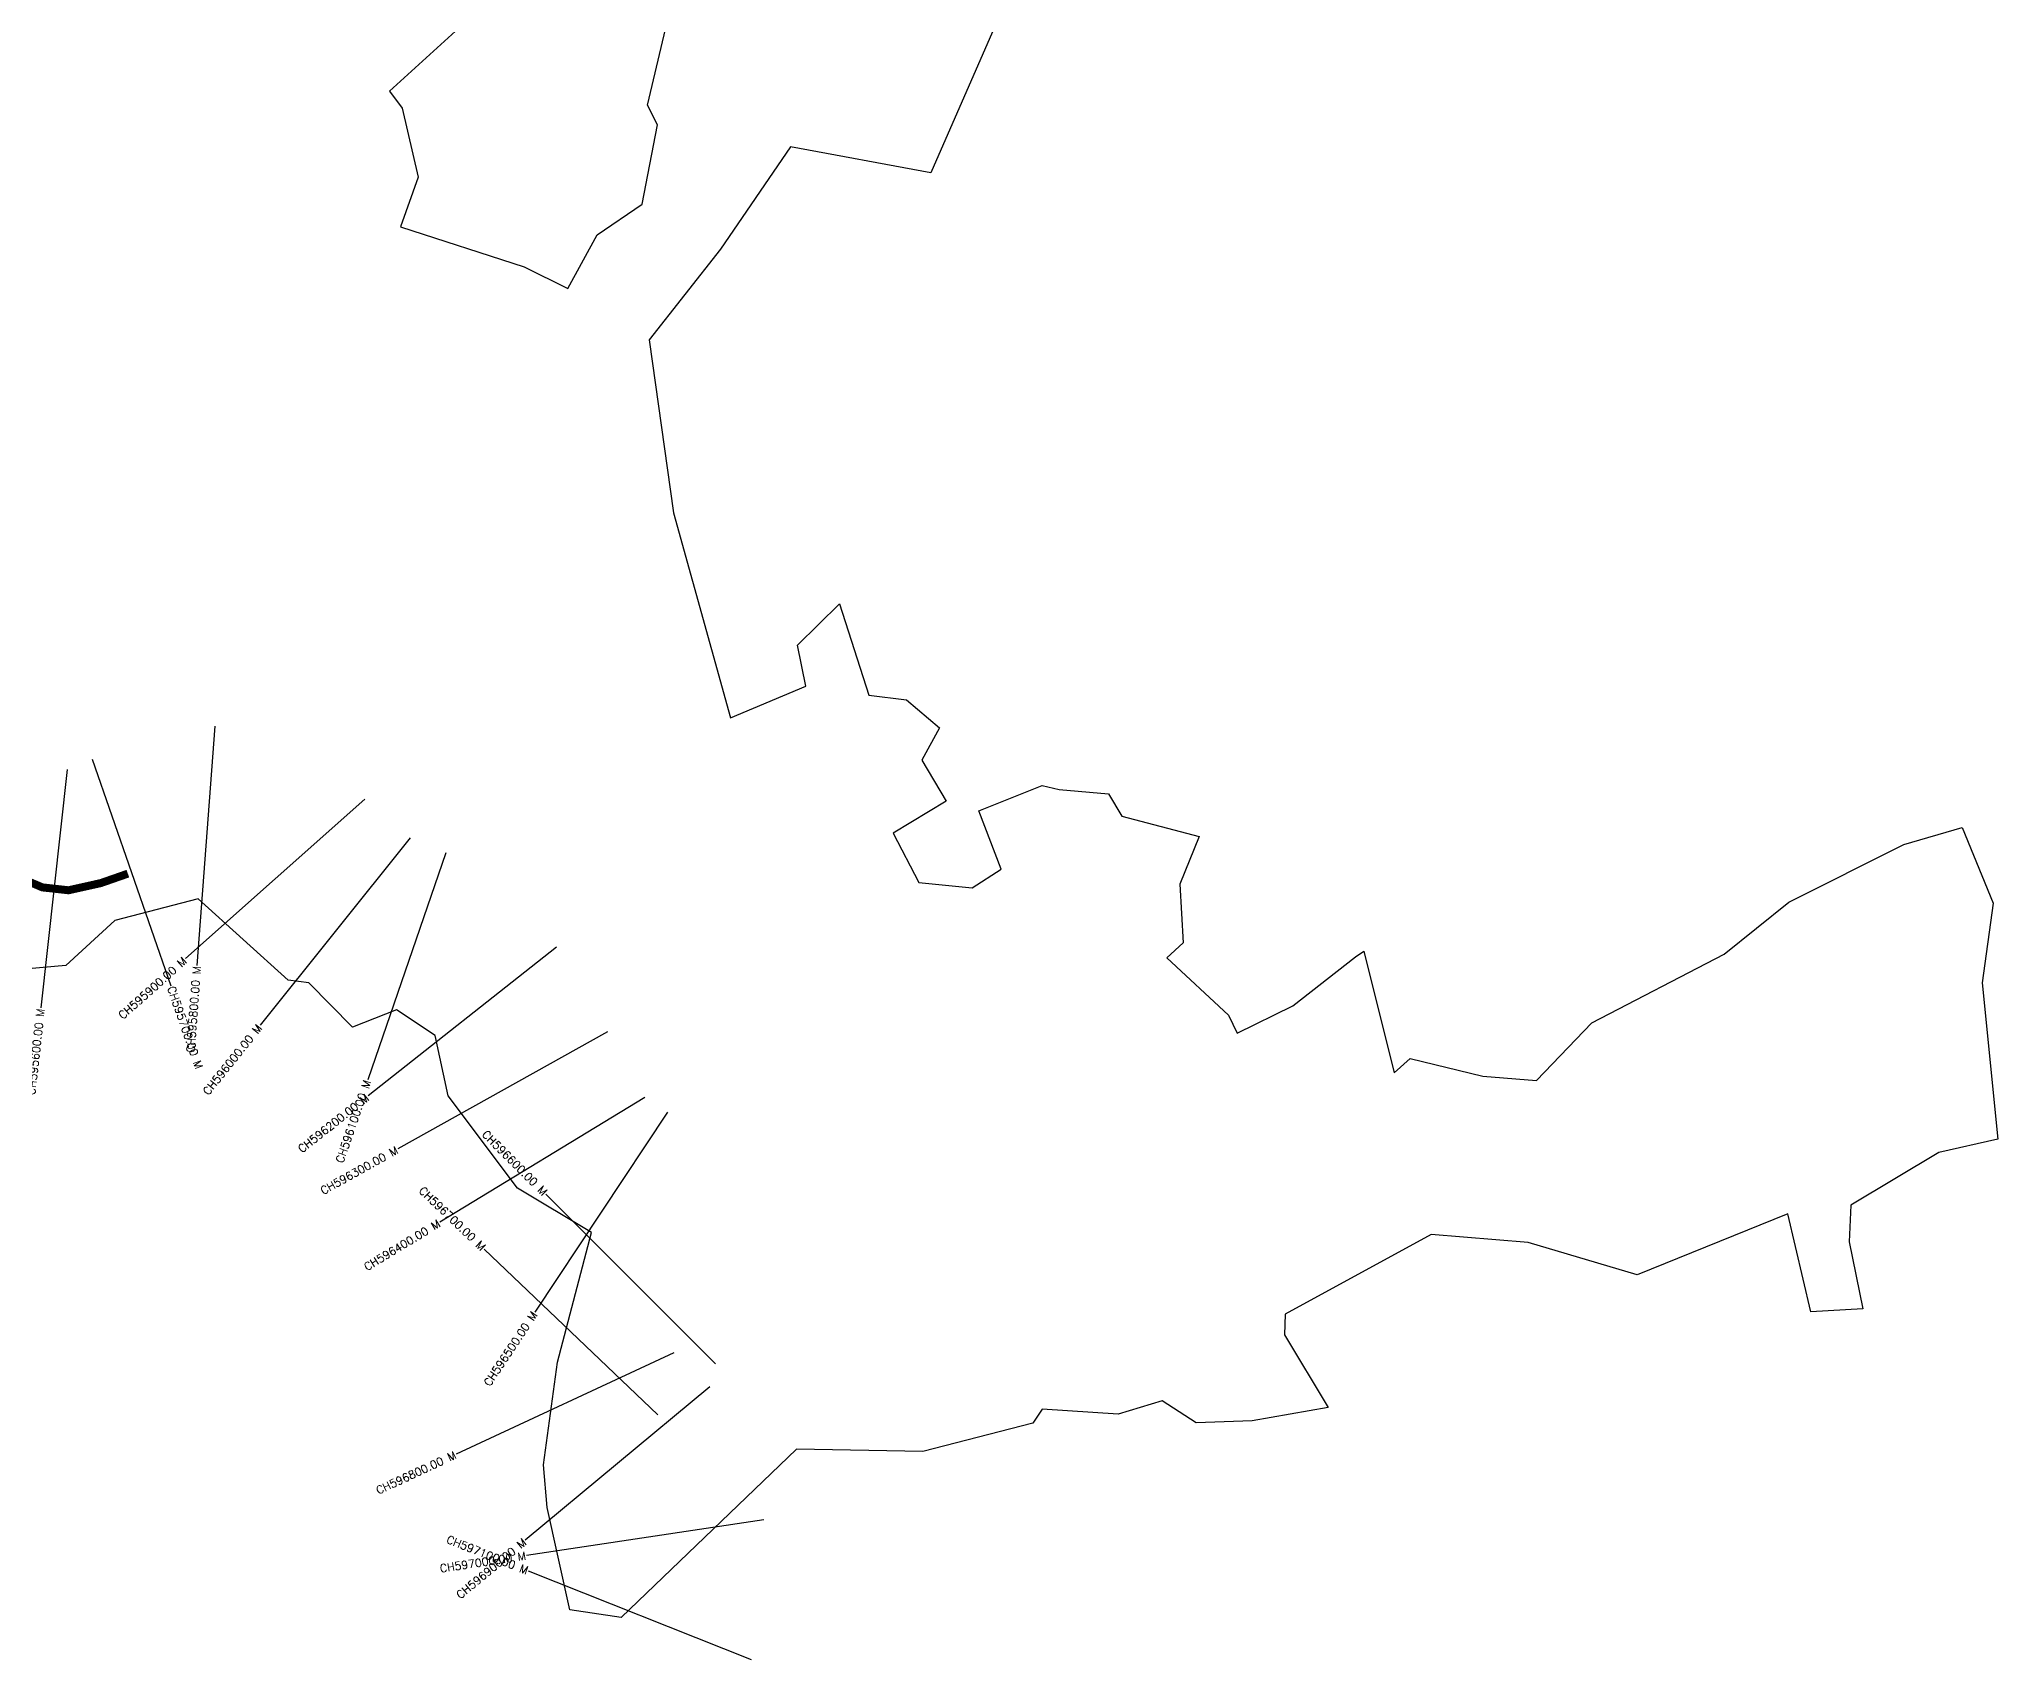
# Model space of a CAD drawing. Header units: metres. Extents: x 320261 to 325169, y 1832905 to 1837216.
# Drawn here: x 322721 to 325169, y 1832905 to 1834931 of the extents above; entities that cross this region are included whole.
import ezdxf
from ezdxf.enums import TextEntityAlignment as Align

# ---------------------------------------------------------------- set-up
doc = ezdxf.new("R2010")
doc.units = ezdxf.units.M
for name, color, linetype in [('CS', 134, 'Continuous'), ('CSMark', 6, 'Continuous'), ('UNPROTECTED', 10, 'Continuous')]:
    doc.layers.add(name, color=color, linetype=linetype)
doc.styles.get("Standard").update_dxf_attribs({"font": 'simplex.shx'})

msp = doc.modelspace()

# ---------------------------------------------------------------- linework, layer by layer
at = {"color": 6, "flags": 128}
for points in [[(323976.5, 1835087.7), (323835.2, 1834764), (323660, 1834796.7), (323572.4, 1834668.7), (323483.3, 1834555.4), (323513.9, 1834338.9), (323585, 1834082.8), (323679.3, 1834122.5), (323668.7, 1834173.7), (323721.1, 1834225.4), (323758.1, 1834111.2), (323805.1, 1834105.3), (323846.3, 1834070.3), (323824.2, 1834029.8), (323854.4, 1833978.5), (323788.2, 1833938.4), (323820.5, 1833876.9), (323887, 1833870.3), (323923.4, 1833893.4), (323895.3, 1833966.5), (323974.6, 1833998.3), (323995.8, 1833993), (324057.6, 1833987.7), (324074.1, 1833959.6), (324170.6, 1833934.5), (324146.6, 1833874.8), (324150.7, 1833801.3), (324130.2, 1833782.8), (324207.4, 1833711), (324218.2, 1833688.4), (324287.6, 1833722.6), (324365.9, 1833784), (324376.3, 1833790.8), (324414.5, 1833639), (324434.4, 1833656.7), (324525, 1833634.6), (324592.3, 1833629.1), (324661.2, 1833701.2), (324826.9, 1833787.2), (324907.5, 1833852.4), (325051.1, 1833924.4), (325124.1, 1833945.5), (325162.8, 1833850.8), (325149.3, 1833751.3), (325168.7, 1833555.9), (325095.1, 1833539.4), (324985.2, 1833473.5), (324983, 1833427.5), (325000.2, 1833343.8), (324935, 1833339.9), (324906.1, 1833462.6), (324717.9, 1833386.1), (324582, 1833426.9), (324460.7, 1833436.8), (324278.3, 1833337.2), (324277.4, 1833311.4), (324331.7, 1833220.6), (324237.1, 1833203.8), (324167, 1833201.1), (324124.4, 1833228.7), (324069.3, 1833212.1), (323974.4, 1833218.3), (323962.7, 1833200.9), (323825.2, 1833165.6), (323667.4, 1833168.4), (323448.6, 1832957.7), (323384.4, 1832967.3), (323355.9, 1833095.5), (323351.2, 1833148.6), (323368.7, 1833277.1), (323411.3, 1833439.2), (323318.7, 1833494.7), (323232.1, 1833610.1), (323216.1, 1833685.6), (323167.6, 1833717.8), (323112.7, 1833696), (323058.1, 1833751.2), (323032.2, 1833754.8), (322919.7, 1833856.2), (322815.7, 1833829.4), (322754.3, 1833772.9), (322703, 1833768.3)], [(323255, 1834953.7), (323159, 1834866.3), (323174.8, 1834844.9), (323194.8, 1834758.8), (323172.7, 1834696.6), (323327.1, 1834646.6), (323381.6, 1834619.6), (323418.6, 1834686.5), (323474.8, 1834725.1), (323493.8, 1834824.2), (323481.2, 1834848.6), (323513.6, 1834984.7)]]:
    msp.add_lwpolyline(points, dxfattribs=at)
at = {"layer": 'CS'}
for p, q in [((322940.7, 1834072.4), (322918.2, 1833773.2)), ((322787.2, 1834031.1), (322885.5, 1833747.6)), ((322756.3, 1834018.2), (322723.1, 1833720)), ((323128.2, 1833981.2), (322904.2, 1833781.6)), ((323184.9, 1833932.6), (322997.3, 1833698.5)), ((323229.4, 1833914), (323131.8, 1833630.3)), ((323367.6, 1833796.1), (323132.3, 1833610)), ((323431.4, 1833690), (323169.4, 1833543.8)), ((323478.1, 1833608), (323221.8, 1833452.1)), ((323506.4, 1833589.8), (323340.6, 1833339.8)), ((323566.5, 1833274.9), (323354.4, 1833487.1)), ((323494.4, 1833211.3), (323277.4, 1833418.4)), ((323514.2, 1833288.8), (323242.2, 1833162.2)), ((323559.3, 1833246.1), (323328.6, 1833054.4)), ((323626.8, 1833080), (323330.1, 1833035.3)), ((323611.4, 1832904.9), (323332.6, 1833015.8))]:
    msp.add_line(p, q, dxfattribs=at)
at = {"layer": 'UNPROTECTED', "const_width": 10, "flags": 128}
msp.add_lwpolyline([(322689.6, 1833885.8), (322725.2, 1833870.7), (322757.8, 1833867.1), (322798.2, 1833876.1), (322832, 1833887.9)], dxfattribs=at)

# ---------------------------------------------------------------- texts
at = {"layer": 'CSMark'}
for s, rotation, p in [('CH595900.00 M', 41.7026, (322903.4, 1833780.9)), ('CH595800.00 M', 85.7128, (322918.2, 1833772.2)), ('CH595600.00 M', 83.6627, (322723, 1833719)), ('CH596000.00 M', 51.281, (322996.6, 1833697.7)), ('CH596200.00 M', 38.333, (323131.5, 1833609.4)), ('CH596100.00 M', 71.0021, (323131.4, 1833629.4)), ('CH596600.00 M', 314.9851, (323353.7, 1833487.8)), ('CH596300.00 M', 29.1522, (323168.5, 1833543.3)), ('CH596700.00 M', 316.345, (323276.6, 1833419.1)), ('CH596400.00 M', 31.3156, (323220.9, 1833451.5)), ('CH596500.00 M', 56.4566, (323340.1, 1833339)), ('CH596800.00 M', 24.9741, (323241.3, 1833161.8)), ('CH597100.00 M', 338.3081, (323331.7, 1833016.2)), ('CH596900.00 M', 39.7302, (323327.8, 1833053.7)), ('CH597000.00 M', 8.5738, (323329.2, 1833035.2))]:
    msp.add_text(s, height=10, rotation=rotation, dxfattribs=at).set_placement(p, align=Align.MIDDLE_RIGHT)
msp.add_text('CH595700.00 M', height=10, rotation=289.1228, dxfattribs=at).set_placement((322885.8, 1833746.7), align=Align.MIDDLE_LEFT)

doc.saveas('drawing.dxf')
